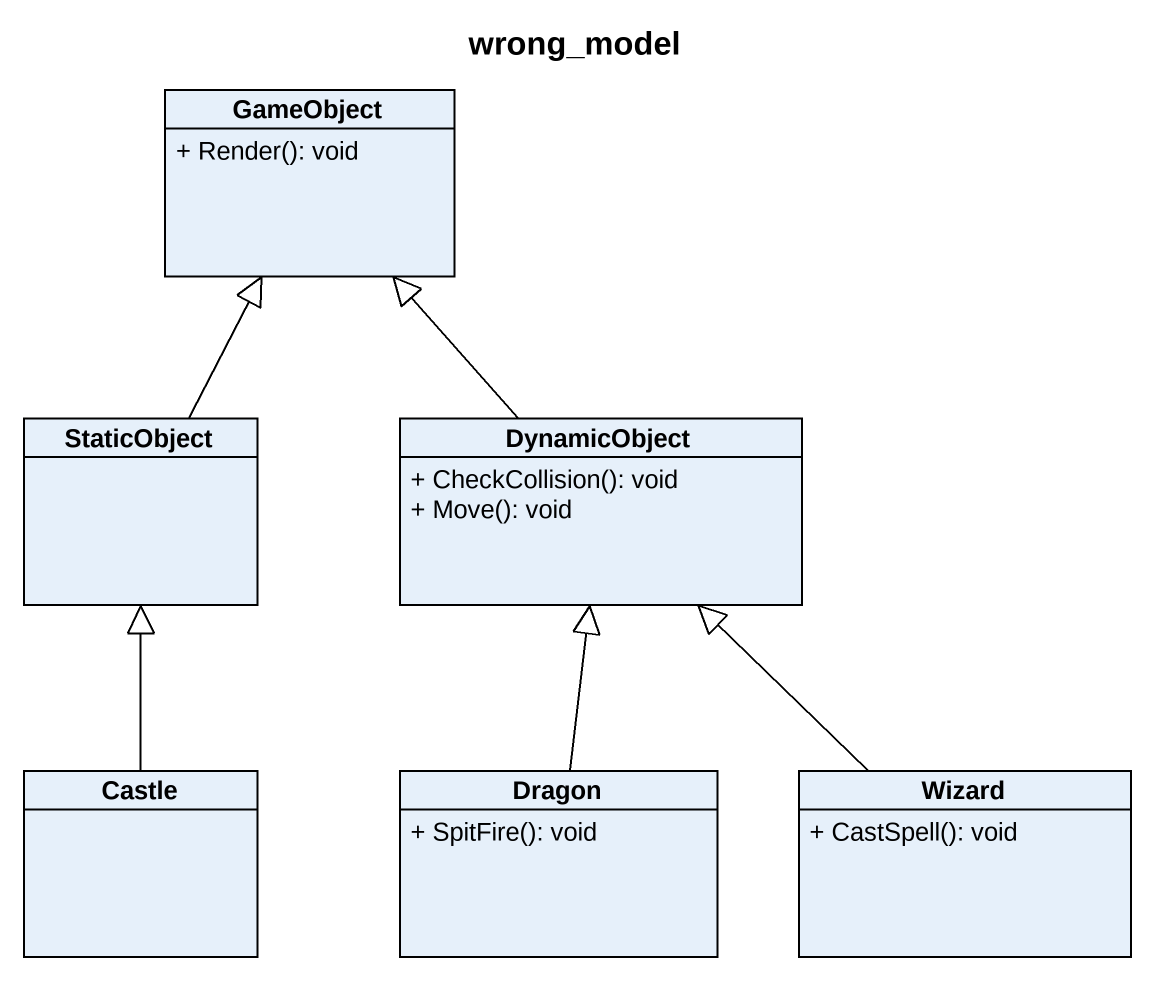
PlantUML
@startuml
title wrong_model
hide circle
hide empty members
skinparam classAttributeIconSize 0
class GameObject {
  + Render(): void
}
class StaticObject
class DynamicObject {
  + CheckCollision(): void
  + Move(): void
}
class Castle
class Dragon {
  + SpitFire(): void
}
class Wizard {
  + CastSpell(): void
}
StaticObject -up-|> GameObject
DynamicObject -up-|> GameObject
Castle -up-|> StaticObject
Dragon -up-|> DynamicObject
Wizard -up-|> DynamicObject
@enduml
